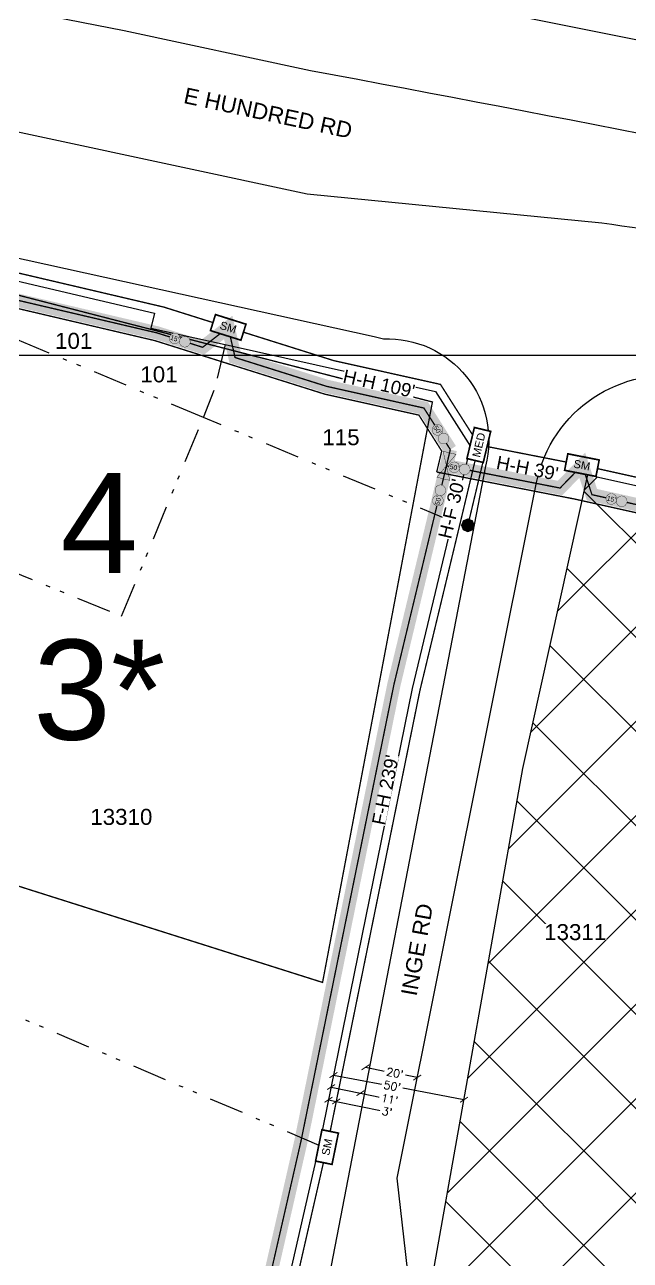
# Model space of a CAD drawing. Extents: x 11808739 to 11823423, y 3647988 to 3656247.
# Drawn here: x 11814519.4 to 11814746.5, y 3652236.2 to 3652699.5 of the extents above; entities that cross this region are included whole.
import ezdxf
from ezdxf.enums import TextEntityAlignment as Align
from ezdxf.lldxf.tags import DXFTag

# ---------------------------------------------------------------- set-up
doc = ezdxf.new("R2010")
doc.units = 0
doc.header["$MEASUREMENT"] = 0
doc.header["$XCLIPFRAME"] = 2
doc.set_wipeout_variables(frame=1)
doc.linetypes.add('PROPERTY', pattern=[31.302502, 12.967109, -5.580706, 1.571985, -4.030017, 1.571985, -5.5807])
doc.layers.get('DefPoints').update_dxf_attribs({"color": 1, "lineweight": 0})
for name, color, linetype in [('144 FOC', 30, '144'), ('48 FOC', 30, '48'), ('96 FOC', 30, '96'), ('ADDRESSES', 252, 'Continuous'), ('ADDRESSES_NN', 2, 'Continuous'), ('E_CURB', 8, 'EOP'), ('E_ROW', 8, 'ROW'), ('FIBER_SPLICE', 1, 'Continuous'), ('HATCH_NN', 253, 'Continuous'), ('P_CONDUIT', 1, 'CONDUIT'), ('P_CONDUIT_PARALLEL', 2, 'CONDUIT'), ('PROPOSED_DIREC_BORE', 7, 'DIRECTBORE'), ('Road Names', 7, 'Continuous'), ('ROAD_DIMENSIONS', 7, 'Continuous'), ('VICINITY FOC', 104, 'Continuous')]:
    doc.layers.add(name, color=color, linetype=linetype)
doc.layers.add('1X4 Terminal Boundary', color=7, linetype='Continuous', lineweight=20, true_color=0x00853c)
doc.layers.add('E_PROPERTY LINE', color=8, linetype='PROPERTY', transparency=0.3)
doc.layers.add('EXISTING TELCO HANDHOLE', color=7, linetype='Continuous', true_color=0xcc5500)
doc.layers.add('NEW FIBER LOOP', color=7, linetype='Continuous', true_color=0x538135)
for name, color, linetype, lineweight in [('FLOWERPOTS', 30, 'Continuous', 18), ('PROP_HH', 104, 'Continuous', 0), ('VIEWPORT', 250, 'Continuous', 25)]:
    doc.layers.add(name, color=color, linetype=linetype, lineweight=lineweight)
doc.layers.add('PORTGROUPINGS_1', color=1, linetype='Continuous', plot=False)
doc.styles.add('Arial', font='arial.ttf')
doc.styles.add('LOOP', font='arial.ttf')
doc.styles.add('ROMANS', font='romans.shx')
doc.styles.get("Standard").update_dxf_attribs({"font": 'arial.ttf'})
tags = doc.linetypes.add('144', pattern='A,0.718375,-0.132013,["144 CT",Standard,S=0.09234,R=0,X=0,Y=-0.045241],-0.527056,0.533798', length=1.911242).pattern_tags.tags
tags[6] = DXFTag(74, 10)
tags = doc.linetypes.add('48', pattern='A,0.718375,-0.132013,["48 CT",Standard,S=0.09234,R=0,X=0,Y=-0.045241],-0.527056,0.533798', length=1.911242).pattern_tags.tags
tags[6] = DXFTag(74, 10)
tags = doc.linetypes.add('96', pattern='A,0.718375,-0.132013,["96 CT",Standard,S=0.09234,R=0,X=0,Y=-0.045241],-0.527056,0.533798', length=1.911242).pattern_tags.tags
tags[6] = DXFTag(74, 10)
tags = doc.linetypes.add('CONDUIT', pattern='A,5.441269,-1.056917,["C",Arial,S=0.56119,R=0,X=0,Y=-0.280595],-1.62838', length=8.126566).pattern_tags.tags
tags[6] = DXFTag(74, 10)
doc.linetypes.add('DIRECTBORE', pattern='A,0.4,-0.16,["DB",Standard,S=0.12,R=0,X=0,Y=-0.06],-0.36', length=0.92)
tags = doc.linetypes.add('EOP', pattern='A,49.990109,-1.776071,["EOP",Arial,S=2.99974,R=0.081355,X=0,Y=-1.426368],-10.416452', length=62.182632).pattern_tags.tags
tags[6] = DXFTag(74, 10)
tags = doc.linetypes.add('ROW', pattern='A,25.130993,-3.694477,["R/W",Arial,S=5.36622,R=0,X=0,Y=-2.68311],-18.632906', length=47.458376).pattern_tags.tags
tags[6] = DXFTag(74, 10)
doc.dimstyles.new('DIM', dxfattribs={"dimscale": 0.025, "dimtxt": 3, "dimasz": 2.5, "dimexe": 0, "dimexo": 2.5, "dimgap": 0.306, "dimtad": 0, "dimdec": 0, "dimzin": 0, "dimdsep": 46, "dimtxsty": 'ROMANS', "dimblk": 'ARCHTICK', "dimcen": 0.09, "dimclrd": 256, "dimadec": 0, "dimazin": 0, "dimtfac": 1, "dimtdec": 0, "dimtofl": 0, "dimtmove": 0, "dimatfit": 3, "dimldrblk": 'ARCHTICK', "dimfxl": 1, "dimtfill": 1, "dimtolj": 1, "dimtzin": 0, "dimlwd": -1, "dimarcsym": 0})
picture_1 = doc.add_image_def('image1.png', size_in_pixel=(1270, 827))

# ---------------------------------------------------------------- blocks, each defined once
blk = doc.blocks.new('*U374')
at = {"color": 0, "linetype": 'ByBlock', "lineweight": -2}
blk.add_wipeout([(-6, 3.15), (-6, -3.15), (6, -3.15), (6, 3.15)], dxfattribs=at).dxf.layer = 'PROP_HH'
at = {"layer": 'EXISTING TELCO HANDHOLE', "color": 0, "linetype": 'ByBlock', "lineweight": -2}
blk.add_line((0, 0), (0, 0), dxfattribs=at)
at = {"layer": 'PROP_HH', "color": 0, "linetype": 'ByBlock', "lineweight": -2, "const_width": 0.63}
blk.add_lwpolyline([(-6, 3.15), (6, 3.15), (6, -3.15), (-6, -3.15)], close=True, dxfattribs=at)
at = {"color": 0, "insert": (0, 0), "char_height": 3, "attachment_point": 5}
blk.add_mtext('SM', dxfattribs=at)
at = {"flags": 1}
blk.add_attdef('HH_TYPE', (-15.97, -9.66), '', height=5, dxfattribs=at)
blk = doc.blocks.new('*U376')
at = {"color": 0, "linetype": 'ByBlock', "lineweight": -2}
blk.add_wipeout([(-6, 3.15), (-6, -3.15), (6, -3.15), (6, 3.15)], dxfattribs=at).dxf.layer = 'PROP_HH'
at = {"layer": 'PROP_HH', "color": 0, "linetype": 'ByBlock', "lineweight": -2, "const_width": 0.63}
blk.add_lwpolyline([(-6, 3.15), (6, 3.15), (6, -3.15), (-6, -3.15)], close=True, dxfattribs=at)
at = {"color": 0, "insert": (0, 0), "char_height": 3, "attachment_point": 5}
blk.add_mtext('MED', dxfattribs=at)
blk = doc.blocks.new('*U58')
at = {"true_color": 0xa020f0}
h = blk.add_hatch(color=200, dxfattribs=at)
h.dxf.hatch_style = 1
h.paths.add_polyline_path([(2.55, 0), (1.81, 1.81), (0, 2.55), (-1.81, 1.81), (-2.55, 0), (-1.81, -1.81), (0, -2.55), (1.81, -1.81)])
at = {"color": 18, "true_color": 0x000000, "const_width": 0.1}
blk.add_lwpolyline([(2.55, 0), (1.81, 1.81), (0, 2.55), (-1.81, 1.81), (-2.55, 0), (-1.81, -1.81), (0, -2.55), (1.81, -1.81)], close=True, dxfattribs=at)
blk = doc.blocks.new('FIBER_SPLICE')
at = {"layer": 'FIBER_SPLICE'}
h = blk.add_hatch(color=0, dxfattribs=at)
h.dxf.hatch_style = 1
h.paths.add_polyline_path([(4.98, -2.5), (0, 0), (5.02, 2.5)])
h.paths.add_polyline_path([(-5, -2.5), (0, 0), (-5, 2.5)])
at = {"layer": 'FIBER_SPLICE', "color": 18, "true_color": 0x000000, "const_width": 0.15}
for points in [[(-5, -2.5), (0, 0), (-5, 2.5)], [(4.98, -2.5), (0, 0), (5.02, 2.5)]]:
    blk.add_lwpolyline(points, close=True, dxfattribs=at)
blk = doc.blocks.new('*U54')
at = {"color": 4}
blk.add_wipeout([(0, 0), (-0.01, 0.17), (-0.03, 0.35), (-0.07, 0.52), (-0.12, 0.68), (-0.19, 0.84), (-0.27, 1), (-0.36, 1.14), (-0.47, 1.28), (-0.58, 1.41), (-0.71, 1.52), (-0.85, 1.63), (-1, 1.72), (-1.15, 1.8), (-1.31, 1.87), (-1.48, 1.92), (-1.64, 1.96), (-1.82, 1.98), (-1.99, 1.99), (-2.16, 1.98), (-2.34, 1.96), (-2.51, 1.92), (-2.67, 1.87), (-2.83, 1.8), (-2.99, 1.72), (-3.13, 1.63), (-3.27, 1.52), (-3.4, 1.41), (-3.52, 1.28), (-3.62, 1.14), (-3.71, 1), (-3.79, 0.84), (-3.86, 0.68), (-3.91, 0.52), (-3.95, 0.35), (-3.97, 0.17), (-3.98, 0), (-3.97, -0.17), (-3.95, -0.35), (-3.91, -0.52), (-3.86, -0.68), (-3.79, -0.84), (-3.71, -1), (-3.62, -1.14), (-3.52, -1.28), (-3.4, -1.41), (-3.27, -1.52), (-3.13, -1.63), (-2.99, -1.72), (-2.83, -1.8), (-2.67, -1.87), (-2.51, -1.92), (-2.34, -1.96), (-2.16, -1.98), (-1.99, -1.99), (-1.82, -1.98), (-1.64, -1.96), (-1.48, -1.92), (-1.31, -1.87), (-1.15, -1.8), (-1, -1.72), (-0.85, -1.63), (-0.71, -1.52), (-0.58, -1.41), (-0.47, -1.28), (-0.36, -1.14), (-0.27, -1), (-0.19, -0.84), (-0.12, -0.68), (-0.07, -0.52), (-0.03, -0.35), (-0.01, -0.17)], dxfattribs=at).dxf.layer = 'NEW FIBER LOOP'
at = {"layer": 'NEW FIBER LOOP', "color": 4, "linetype": 'Continuous', "const_width": 0.12, "flags": 128}
blk.add_lwpolyline([(-3.99, 0, 1), (0.01, 0, 1)], format="xyb", close=True, dxfattribs=at)
at = {"color": 4}
blk.add_wipeout([(3.99, 0), (3.98, 0.17), (3.96, 0.35), (3.92, 0.52), (3.87, 0.68), (3.81, 0.84), (3.73, 1), (3.63, 1.14), (3.53, 1.28), (3.41, 1.41), (3.28, 1.52), (3.14, 1.63), (3, 1.72), (2.84, 1.8), (2.68, 1.87), (2.52, 1.92), (2.35, 1.96), (2.18, 1.98), (2, 1.99), (1.83, 1.98), (1.66, 1.96), (1.49, 1.92), (1.32, 1.87), (1.16, 1.8), (1.01, 1.72), (0.86, 1.63), (0.72, 1.52), (0.59, 1.41), (0.48, 1.28), (0.37, 1.14), (0.28, 1), (0.2, 0.84), (0.13, 0.68), (0.08, 0.52), (0.04, 0.35), (0.02, 0.17), (0.01, 0), (0.02, -0.17), (0.04, -0.35), (0.08, -0.52), (0.13, -0.68), (0.2, -0.84), (0.28, -1), (0.37, -1.14), (0.48, -1.28), (0.59, -1.41), (0.72, -1.52), (0.86, -1.63), (1.01, -1.72), (1.16, -1.8), (1.32, -1.87), (1.49, -1.92), (1.66, -1.96), (1.83, -1.98), (2, -1.99), (2.18, -1.98), (2.35, -1.96), (2.52, -1.92), (2.68, -1.87), (2.84, -1.8), (3, -1.72), (3.14, -1.63), (3.28, -1.52), (3.41, -1.41), (3.53, -1.28), (3.63, -1.14), (3.73, -1), (3.81, -0.84), (3.87, -0.68), (3.92, -0.52), (3.96, -0.35), (3.98, -0.17)], dxfattribs=at).dxf.layer = 'NEW FIBER LOOP'
at = {"layer": 'NEW FIBER LOOP', "color": 4, "linetype": 'Continuous', "const_width": 0.12, "flags": 128}
blk.add_lwpolyline([(0, 0, 1), (4, 0, 1)], format="xyb", close=True, dxfattribs=at)
at = {"layer": 'NEW FIBER LOOP', "color": 4, "style": 'LOOP', "flags": 4}
blk.add_attdef('SLACK', text='', height=1.8, dxfattribs=at).set_placement((-2.02, -0.02), align=Align.MIDDLE_CENTER)
blk = doc.blocks.new('_ARCHTICK')
at = {"color": 0, "linetype": 'ByBlock', "const_width": 0.15}
blk.add_lwpolyline([(-0.5, -0.5), (0.5, 0.5)], dxfattribs=at)
blk = doc.blocks.new('*D84')
at = {"layer": 'DefPoints', "color": 0, "ltscale": 0.01, "transparency": 16777216}
for p in [(11814647.22, 3652308.56), (11814666.59, 3652304.69), (11814666.59, 3652304.69)]:
    blk.add_point(p, dxfattribs=at)
at = {"layer": 'ROAD_DIMENSIONS', "ltscale": 0.01, "transparency": 16777216}
for p, q in [((11814647.22, 3652308.56), (11814654.91, 3652307.03)), ((11814666.59, 3652304.69), (11814661.54, 3652305.7))]:
    blk.add_line(p, q, dxfattribs=at)
at = {"layer": 'ROAD_DIMENSIONS', "ltscale": 0.01, "transparency": 16777216, "xscale": 2.500000006732392, "yscale": 2.500000006732392, "zscale": 2.500000006732392}
for p, rotation in [((11814647.22, 3652308.56), 168.6942868820105), ((11814666.59, 3652304.69), 348.6942868820105)]:
    blk.add_blockref('_ARCHTICK', p, dxfattribs=dict(at, rotation=rotation))
at = {"layer": 'ROAD_DIMENSIONS', "color": 0, "ltscale": 0.01, "transparency": 16777216, "insert": (11814658.22, 3652306.36), "char_height": 3, "attachment_point": 5, "rotation": 348.6943, "style": 'ROMANS', "bg_fill": 3, "box_fill_scale": 1.25, "bg_fill_color": 256, "bg_fill_true_color": 13158600, "bg_fill_transparency": 0}
blk.add_mtext("\\A1;20'", dxfattribs=at)
blk = doc.blocks.new('*D85')
at = {"layer": 'DefPoints', "color": 0, "ltscale": 0.01, "transparency": 16777216}
for p in [(11814635.26, 3652305.94), (11814684.11, 3652296.37), (11814684.16, 3652296.67)]:
    blk.add_point(p, dxfattribs=at)
at = {"layer": 'ROAD_DIMENSIONS', "ltscale": 0.01, "transparency": 16777216}
for p, q in [((11814635.2, 3652305.64), (11814653.92, 3652302.09)), ((11814684.11, 3652296.37), (11814660.56, 3652300.83))]:
    blk.add_line(p, q, dxfattribs=at)
at = {"layer": 'ROAD_DIMENSIONS', "ltscale": 0.01, "transparency": 16777216, "xscale": 2.500000006732392, "yscale": 2.500000006732392, "zscale": 2.500000006732392}
for p, rotation in [((11814635.2, 3652305.64), 169.2706439743964), ((11814684.11, 3652296.37), 349.2706439743964)]:
    blk.add_blockref('_ARCHTICK', p, dxfattribs=dict(at, rotation=rotation))
at = {"layer": 'ROAD_DIMENSIONS', "color": 0, "ltscale": 0.01, "transparency": 16777216, "insert": (11814657.24, 3652301.46), "char_height": 3, "attachment_point": 5, "rotation": 349.2706, "style": 'ROMANS', "bg_fill": 3, "box_fill_scale": 1.25, "bg_fill_color": 256, "bg_fill_true_color": 13158600, "bg_fill_transparency": 0}
blk.add_mtext("\\A1;50'", dxfattribs=at)
blk = doc.blocks.new('*D86')
at = {"layer": 'DefPoints', "color": 0, "ltscale": 0.01, "transparency": 16777216}
for p in [(11814634.26, 3652301.04), (11814634.28, 3652301.13), (11814645.27, 3652298.75)]:
    blk.add_point(p, dxfattribs=at)
at = {"layer": 'ROAD_DIMENSIONS', "ltscale": 0.01, "transparency": 16777216}
for p, q in [((11814634.28, 3652301.13), (11814645.29, 3652298.84)), ((11814645.29, 3652298.84), (11814653.16, 3652297.2))]:
    blk.add_line(p, q, dxfattribs=at)
at = {"layer": 'ROAD_DIMENSIONS', "ltscale": 0.01, "transparency": 16777216, "xscale": 2.500000006732392, "yscale": 2.500000006732392, "zscale": 2.500000006732392}
for p, rotation in [((11814634.28, 3652301.13), 168.2616572908614), ((11814645.29, 3652298.84), 348.2616572908614)]:
    blk.add_blockref('_ARCHTICK', p, dxfattribs=dict(at, rotation=rotation))
at = {"layer": 'ROAD_DIMENSIONS', "color": 0, "ltscale": 0.01, "transparency": 16777216, "insert": (11814656.26, 3652296.56), "char_height": 3, "attachment_point": 5, "rotation": 348.2617, "style": 'ROMANS', "bg_fill": 3, "box_fill_scale": 1.25, "bg_fill_color": 256, "bg_fill_true_color": 13158600, "bg_fill_transparency": 0}
blk.add_mtext("\\A1;11'", dxfattribs=at)
blk = doc.blocks.new('*D87')
at = {"layer": 'DefPoints', "color": 0, "ltscale": 0.01, "transparency": 16777216}
for p in [(11814633.31, 3652296.37), (11814636.25, 3652295.77), (11814636.25, 3652295.77)]:
    blk.add_point(p, dxfattribs=at)
at = {"layer": 'ROAD_DIMENSIONS', "ltscale": 0.01, "transparency": 16777216}
for p, q in [((11814633.31, 3652296.37), (11814636.25, 3652295.77)), ((11814636.25, 3652295.77), (11814653.42, 3652292.28))]:
    blk.add_line(p, q, dxfattribs=at)
at = {"layer": 'ROAD_DIMENSIONS', "ltscale": 0.01, "transparency": 16777216, "xscale": 2.500000006732392, "yscale": 2.500000006732392, "zscale": 2.500000006732392}
for p, rotation in [((11814633.31, 3652296.37), 168.4934604894006), ((11814636.25, 3652295.77), 348.4934604894006)]:
    blk.add_blockref('_ARCHTICK', p, dxfattribs=dict(at, rotation=rotation))
at = {"layer": 'ROAD_DIMENSIONS', "color": 0, "ltscale": 0.01, "transparency": 16777216, "insert": (11814655.33, 3652291.89), "char_height": 3, "attachment_point": 5, "rotation": 348.4935, "style": 'ROMANS', "bg_fill": 3, "box_fill_scale": 1.25, "bg_fill_color": 256, "bg_fill_true_color": 13158600, "bg_fill_transparency": 0}
blk.add_mtext("\\A1;3'", dxfattribs=at)

msp = doc.modelspace()

# ---------------------------------------------------------------- hatches: boundary and pattern name
at = {"layer": 'HATCH_NN', "transparency": 33554585}
h = msp.add_hatch(dxfattribs=at)
h.set_pattern_fill('ANSI37', color=251, scale=200)
h.paths.add_polyline_path([(11814962.32, 3652324.1), (11814995.21, 3652471.9), (11814730.64, 3652530.76), (11814723.61, 3652499.03), (11814706.21, 3652420.55), (11814672.04, 3652228.54), (11814671.17, 3652224.5), (11814670.98, 3652220.38), (11814671.46, 3652216.28), (11814672.6, 3652212.31), (11814674.38, 3652208.58), (11814676.75, 3652205.19), (11814679.63, 3652202.24), (11814682.96, 3652199.79), (11814686.65, 3652197.93), (11814690.59, 3652196.69), (11814912.32, 3652147.28)])

# ---------------------------------------------------------------- linework, layer by layer
at = {"layer": '144 FOC', "ltscale": 25, "const_width": 0.5, "flags": 128}
msp.add_lwpolyline([(11813615.01, 3652487.75), (11813650.76, 3652517.47), (11813685.04, 3652549.28), (11813717.52, 3652582.92), (11813747.99, 3652618.12), (11813750.58, 3652621.2), (11813750.94, 3652621.48), (11813767.75, 3652638.23), (11813781.21, 3652648.44), (11813795.81, 3652657.18), (11813811.29, 3652664.25), (11813827.45, 3652669.58), (11813846.54, 3652673.61), (11813892.94, 3652674.49), (11813905.88, 3652674.25), (11813915.43, 3652674.06), (11813967.51, 3652670.93), (11813992.85, 3652667.72), (11814012.52, 3652666.79), (11814075.63, 3652662.68), (11814157.65, 3652655.23), (11814239.39, 3652645.41), (11814320.82, 3652633.22), (11814401.89, 3652618.67), (11814443.48, 3652610.26), (11814568.16, 3652581.04), (11814631.88, 3652560.97), (11814667.24, 3652553.09), (11814675.79, 3652539.63), (11814673.91, 3652531.75)], dxfattribs=at)
at = {"layer": '144 FOC', "ltscale": 25, "flags": 128}
msp.add_lwpolyline([(11814673.91, 3652531.75, 0.5, 0.5, 0), (11814725.7, 3652521.61, 0.5, 0.5, 0), (11814993.06, 3652462.14, 0.5, 0.5, 0), (11815167.77, 3652424.35, 0.5, 0.5, 0), (11815311.38, 3652391.33, 0.5, 0.5, 0), (11815599.68, 3652327.07, 0.5, 0.5, 0), (11815725.42, 3652299.36, 0.5, 0.5, 0), (11815986.18, 3652241, 0.5, 0.5, 0), (11816018.45, 3652252.36, 0, 0, 0)], format="xyseb", dxfattribs=at)
at = {"layer": '48 FOC', "ltscale": 25, "const_width": 0.5}
msp.add_lwpolyline([(11814679.01, 3652540.17), (11814672.95, 3652514.82)], dxfattribs=at)
at = {"layer": '48 FOC', "ltscale": 25}
msp.add_lwpolyline([(11814672.96, 3652514.84, 0.5, 0.5, 0), (11814657.87, 3652452.09, 0.5, 0.5, 0), (11814622.98, 3652280.74, 0.5, 0.5, 0), (11814565.95, 3652031.18, 0.5, 0.5, 0), (11814574.37, 3652023.16, 0, 0, 0)], format="xyseb", dxfattribs=at)
at = {"layer": '96 FOC', "ltscale": 25, "const_width": 0.5, "flags": 128}
msp.add_lwpolyline([(11814076.73, 3652675.58), (11814076.77, 3652675.63), (11814082.62, 3652665.06), (11814157.96, 3652658.21), (11814239.79, 3652648.38), (11814321.3, 3652636.18), (11814321.3, 3652636.18), (11814321.3, 3652636.18), (11814402.45, 3652621.62), (11814444.12, 3652613.19), (11814568.95, 3652583.94), (11814586.13, 3652578.53), (11814595.72, 3652585.99), (11814596.04, 3652584.57)], dxfattribs=at)
at = {"layer": '96 FOC', "ltscale": 25, "flags": 128}
msp.add_lwpolyline([(11814596.04, 3652584.57, 0.5, 0.5, 0), (11814598.29, 3652574.69, 0.5, 0.5, 0), (11814632.66, 3652563.87, 0.5, 0.5, 0), (11814669.1, 3652555.75, 0.5, 0.5, 0), (11814679.01, 3652540.17, 0, 0, 0)], format="xyseb", dxfattribs=at)
at = {"layer": '96 FOC', "ltscale": 25, "const_width": 0.5}
msp.add_lwpolyline([(11814677.56, 3652534.09), (11814720.17, 3652525.75), (11814728.49, 3652534.31), (11814732.12, 3652523.26), (11814993.71, 3652465.07), (11815170.22, 3652426.87), (11815178.8, 3652435.15), (11815182.89, 3652423.95), (11815312.05, 3652394.25), (11815564.41, 3652338.01), (11815573.36, 3652346.25), (11815576.83, 3652335.24), (11815726.07, 3652302.29), (11815985.99, 3652244.12), (11816021.58, 3652256.64)], dxfattribs=at)
at = {"layer": 'E_CURB', "transparency": 33554559, "flags": 128}
for points in [[(11814117.44, 3652800.32), (11814218, 3652792.21), (11814281.21, 3652782.3), (11814352.2, 3652771.68), (11814421.87, 3652758.98), (11814489.16, 3652745.69), (11814560.22, 3652731.73), (11814634.22, 3652716.89), (11814634.22, 3652716.89), (11814881.73, 3652667.32), (11815003.18, 3652641.61), (11815108.24, 3652617.42, 0.371987), (11815241.19, 3652703.34), (11815265.02, 3652832.31), (11815267.53, 3652857.67), (11815269.57, 3652884.04), (11815271.04, 3652910.44), (11815271.9, 3652935.7), (11815263.81, 3653062.39), (11815263.62, 3653091.65), (11815264.42, 3653120.55), (11815266.22, 3653149.41), (11815269.09, 3653178.99), (11815298.15, 3653335.28), (11815300.16, 3653347.07), (11815301.59, 3653358.53), (11815302.54, 3653370.03), (11815302.98, 3653381.56), (11815302.93, 3653393.11), (11815302.38, 3653404.64), (11815301.34, 3653416.13), (11815299.8, 3653427.57), (11815297.76, 3653438.93), (11815295.24, 3653450.2), (11815292.24, 3653461.35), (11815288.75, 3653472.36), (11815284.8, 3653483.21), (11815280.38, 3653493.88), (11815275.5, 3653504.35), (11815263.56, 3653527.36), (11815285.62, 3653585.62)], [(11813820.4, 3652734.73, -0.189678), (11813912.15, 3652764.79), (11814065.12, 3652758.56), (11814158.69, 3652753.26), (11814247.82, 3652747.99), (11814276.06, 3652745.96), (11814334.74, 3652738.1), (11814416.74, 3652723.79), (11814486.8, 3652711.07), (11814556.65, 3652697.26), (11814626.52, 3652682.32), (11814626.52, 3652682.32, -0.010854), (11815193.3, 3652564.22, -0.900352), (11815185.45, 3652533.52)], [(11813820.4, 3652734.73, -0.015837), (11814108.46, 3652723.21), (11814148.61, 3652719.08), (11814192.09, 3652714.81), (11814232.99, 3652709.83), (11814273.13, 3652704.36), (11814332.14, 3652695.15), (11814332.14, 3652695.15), (11814384.35, 3652686.14), (11814435.3, 3652676.14), (11814476.6, 3652668), (11814625.32, 3652636.09), (11814735.81, 3652625.16, -0.011347), (11814796.3, 3652615.57), (11815002.39, 3652573.21), (11815185.45, 3652533.52)], [(11814426.93, 3652632.91), (11814469.38, 3652622.41), (11814650.46, 3652582.58), (11814653.92, 3652581.69, -0.504069), (11814692.16, 3652534), (11814624.53, 3652183.7), (11814624.03, 3652181.19), (11814604.91, 3652092.26), (11814582.04, 3652020.99), (11814572.9, 3651986.14), (11814560.38, 3651913.91)], [(11815201.19, 3652423.03), (11815198.66, 3652413.21), (11815198.66, 3652413.21), (11815191.99, 3652380.9), (11815190.91, 3652373.13), (11815190.39, 3652367.75), (11815189.79, 3652361.88), (11815189.76, 3652356.1), (11815189.83, 3652350.33), (11815190.01, 3652344.55), (11815190.28, 3652338.78), (11815190.66, 3652333.02), (11815191.13, 3652327.26), (11815191.71, 3652321.52), (11815192.38, 3652315.78), (11815193.16, 3652310.06), (11815194.04, 3652304.35), (11815195.02, 3652298.63), (11815196.23, 3652292.28), (11815197.43, 3652282.88), (11815198.5, 3652273.08), (11815199.39, 3652263.25), (11815200.12, 3652253.42), (11815200.68, 3652243.57), (11815201.06, 3652233.71), (11815201.27, 3652223.85), (11815197.08, 3652187.87), (11815178.61, 3652109.18, -0.372124), (11815142.52, 3652086), (11815100.54, 3652095.62), (11815005.11, 3652115.89), (11814693.85, 3652182.81, -0.275307), (11814665.58, 3652209.75), (11814659.02, 3652266.98), (11814711.37, 3652527.84, -0.413195), (11814770.06, 3652567.06), (11814822.93, 3652556.64), (11815000.71, 3652494.42), (11815175.46, 3652452.94, -0.259783), (11815201.19, 3652423.03), (11815201.19, 3652423.03)]]:
    msp.add_lwpolyline(points, format="xyb", dxfattribs=at)
at = {"layer": 'E_PROPERTY LINE', "transparency": 33554610, "flags": 128}
for points in [[(11814586.39, 3652552.2), (11814403.77, 3652628.49)], [(11814594.53, 3652579.54), (11814590.51, 3652562.39)], [(11814586.39, 3652552.2), (11814590.51, 3652562.39)], [(11814555.76, 3652477.76), (11814586.39, 3652552.2)], [(11814679.76, 3652513.2), (11814586.39, 3652552.2)], [(11814510.2, 3652496.32), (11814555.76, 3652477.76)], [(11814629.83, 3652279.26), (11814479.64, 3652343.39)]]:
    msp.add_lwpolyline(points, dxfattribs=at)
at = {"layer": 'E_ROW', "ltscale": 0.75, "flags": 128}
for points in [[(11813842.62, 3652682.73), (11813844.71, 3652669.16), (11813857.53, 3652670.58), (11813870.42, 3652670.9), (11813882.92, 3652670.67), (11813883.18, 3652684.67), (11813906.07, 3652684.25), (11813915.83, 3652684.05), (11813968.08, 3652680.91), (11813974.09, 3652678.61), (11814013.08, 3652676.78), (11814076.41, 3652672.65), (11814158.7, 3652665.18), (11814240.73, 3652655.32), (11814322.44, 3652643.09), (11814403.77, 3652628.49), (11814445.62, 3652620.03), (11814568.02, 3652591.34), (11814566.76, 3652585.72), (11814594.53, 3652579.54), (11814673.46, 3652561.95), (11814686.54, 3652541.36)], [(11814686.54, 3652541.36), (11814679.76, 3652513.2), (11814664.7, 3652450.57), (11814629.83, 3652279.26), (11814571.45, 3652023.82), (11814550.2, 3651930.45), (11814549.29, 3651917.59), (11814571.47, 3651910.22), (11814600.39, 3651898.82), (11814603.16, 3651897.77), (11814651.17, 3652128.28), (11814652.28, 3652132.08), (11814653.98, 3652135.65), (11814656.22, 3652138.91), (11814658.95, 3652141.78), (11814662.09, 3652144.19), (11814665.58, 3652146.06), (11814669.31, 3652147.36), (11814673.21, 3652148.06), (11814677.16, 3652148.13), (11814681.08, 3652147.58), (11814898.7, 3652099.09), (11815152.97, 3652044.94), (11815437.35, 3651981.57), (11815450.01, 3651977.85), (11815462.08, 3651972.5), (11815473.33, 3651965.61), (11815483.58, 3651957.3), (11815492.65, 3651947.71), (11815535.04, 3651896.47), (11815548.4, 3651882.31), (11815563.48, 3651869.99), (11815580.03, 3651859.73), (11815597.77, 3651851.71), (11815616.4, 3651846.05), (11815908.18, 3651779.75), (11815919.25, 3651828.51), (11815627.85, 3651894.72), (11815612.63, 3651899.59), (11815598.37, 3651906.82), (11815585.45, 3651916.23), (11815574.2, 3651927.58), (11815532.99, 3651977.38), (11815525.61, 3651985.53), (11815512.86, 3651997.19), (11815498.86, 3652007.31), (11815483.8, 3652015.75), (11815467.86, 3652022.41), (11815451.26, 3652027.18), (11815240.29, 3652074.2), (11815236.48, 3652075.63), (11815232.95, 3652077.66), (11815229.79, 3652080.24), (11815227.11, 3652083.31), (11815224.96, 3652086.77), (11815223.41, 3652090.54), (11815222.5, 3652094.51), (11815288.99, 3652389.62), (11815291.49, 3652392.9), (11815294.49, 3652395.73), (11815297.9, 3652398.03), (11815301.65, 3652399.75), (11815305.62, 3652400.84), (11815309.72, 3652401.27), (11815313.84, 3652401.02), (11815601.85, 3652336.83), (11815727.58, 3652309.13), (11816018.62, 3652243.99), (11816022.96, 3652263.51), (11816127.2, 3652247.01), (11816231.2, 3652223.51), (11816334.58, 3652200.26), (11816435.58, 3652177.51), (11816433.1, 3652166.72), (11816498.06, 3652163.46), (11816748.33, 3652106.7), (11816854.88, 3652078.07), (11816850.56, 3652058.54), (11817006.37, 3652023.76), (11817022.29, 3652006.17)], [(11815166.68, 3652110.03), (11815164.07, 3652106.62), (11815160.92, 3652103.7), (11815157.32, 3652101.36), (11815153.36, 3652099.68), (11815149.18, 3652098.69), (11815144.89, 3652098.44), (11815140.63, 3652098.93), (11814912.32, 3652147.28), (11814690.59, 3652196.69), (11814686.65, 3652197.93), (11814682.96, 3652199.8), (11814679.63, 3652202.24), (11814676.75, 3652205.19), (11814674.38, 3652208.58), (11814672.6, 3652212.31), (11814671.46, 3652216.28), (11814670.98, 3652220.38), (11814671.17, 3652224.5), (11814672.04, 3652228.54), (11814706.21, 3652420.55), (11814723.61, 3652499.03), (11814730.64, 3652530.76), (11814995.21, 3652471.9), (11815169.84, 3652434.13), (11815173.6, 3652432.98), (11815177.13, 3652431.25), (11815180.34, 3652428.99), (11815183.17, 3652426.26), (11815185.53, 3652423.12), (11815187.36, 3652419.64), (11815188.63, 3652415.92), (11815189.3, 3652412.05), (11815189.36, 3652408.12), (11815188.8, 3652404.23), (11815185, 3652385.51), (11815182.98, 3652366.51), (11815182.76, 3652347.41), (11815184.34, 3652328.37), (11815193.66, 3652261.71), (11815194.1, 3652242.33), (11815192.65, 3652223), (11815189.34, 3652203.9), (11815169.96, 3652117.93), (11815168.66, 3652113.84)]]:
    msp.add_lwpolyline(points, dxfattribs=at)
at = {"layer": 'P_CONDUIT', "ltscale": 3, "const_width": 0.5, "flags": 128}
for points in [[(11814317.32, 3652646.89), (11814322.93, 3652646.05), (11814404.33, 3652631.44), (11814446.26, 3652622.96), (11814571.6, 3652593.59), (11814595.72, 3652585.99)], [(11814595.72, 3652585.99), (11814635.25, 3652573.54), (11814675.32, 3652564.61), (11814689.76, 3652541.9)], [(11814689.7, 3652541.91), (11814682.68, 3652512.5)], [(11814689.76, 3652541.9), (11814728.36, 3652534.34)], [(11814728.36, 3652534.34), (11814995.85, 3652474.83), (11815170.6, 3652437.04), (11815178.85, 3652435.14)], [(11814682.68, 3652512.5), (11814682.68, 3652512.5), (11814667.63, 3652449.92), (11814632.76, 3652278.63)]]:
    msp.add_lwpolyline(points, dxfattribs=at)
at = {"layer": 'P_CONDUIT', "ltscale": 3, "flags": 128}
msp.add_lwpolyline([(11814632.76, 3652278.63, 0.5, 0.5, 0), (11814574.56, 3652023.97, 0, 0, 0)], format="xyseb", dxfattribs=at)
at = {"layer": 'P_CONDUIT_PARALLEL', "color": 1, "ltscale": 3, "const_width": 0.5, "flags": 128}
msp.add_lwpolyline([(11814692.62, 3652541.21), (11814685.6, 3652511.81)], dxfattribs=at)

# ---------------------------------------------------------------- block references
at = {"layer": 'FIBER_SPLICE', "rotation": 256.5694232055978}
msp.add_blockref('FIBER_SPLICE', (11814677.56, 3652534.09), dxfattribs=at)

# ---------------------------------------------------------------- texts
at = {"layer": 'PORTGROUPINGS_1', "insert": (11814547.35, 3652481.12), "char_height": 37.5, "attachment_point": 5}
msp.add_mtext('4\\P3*', dxfattribs=at)

# ---------------------------------------------------------------- pictures from other files: only their frames are drawn
at = {"layer": 'VICINITY FOC'}
image = msp.add_image(picture_1, insert=(11810740.9, 3647987.68), size_in_units=(12682.3, 8259.18), dxfattribs=at)
image.set_boundary_path([(-0.5, -0.5), (1269.5, -0.5), (1269.5, 826.5), (-0.5, 826.5), (-0.5, -0.5)])
image.dxf.flags = 255

# ---------------------------------------------------------------- next in the draw order: texts
at = {"layer": 'ADDRESSES', "char_height": 6, "attachment_point": 5, "bg_fill": 3, "box_fill_scale": 1, "bg_fill_color": 256, "bg_fill_transparency": 0}
for s, insert, rotation in [('101', (11814537.76, 3652580.9), 0), ('115', (11814638.01, 3652544.77), 360), ('13310', (11814555.63, 3652402.4), 0)]:
    msp.add_mtext(s, dxfattribs=dict(at, insert=insert, rotation=rotation))
at = {"layer": 'ADDRESSES_NN', "color": 251, "insert": (11814725.85, 3652362.23), "char_height": 6, "attachment_point": 2, "bg_fill": 3, "box_fill_scale": 1, "bg_fill_color": 256, "bg_fill_transparency": 0}
msp.add_mtext('13311', dxfattribs=at)

# ---------------------------------------------------------------- next in the draw order: linework, layer by layer
at = {"layer": '1X4 Terminal Boundary', "ltscale": 0.01, "const_width": 0.5}
msp.add_lwpolyline([(11814497.92, 3652602.99), (11814444.37, 3652399.49), (11814631.1, 3652340.37), (11814672.3, 3652558.02), (11814497.92, 3652602.99)], dxfattribs=at)
at = {"layer": 'VIEWPORT', "ltscale": 0.01}
for points in [[(11814257.71, 3652956.98), (11814945.41, 3652957.05), (11814945.44, 3652575.51), (11814257.75, 3652575.44)], [(11814257.75, 3652575.44), (11814945.44, 3652575.51), (11814945.48, 3652193.98), (11814257.78, 3652193.91)]]:
    msp.add_lwpolyline(points, close=True, dxfattribs=at)

# ---------------------------------------------------------------- next in the draw order: block references
at = {"layer": 'NEW FIBER LOOP', "color": 3}
ref = msp.add_blockref('*U54', (11814577.54, 3652581.23), dxfattribs=dict(at, rotation=341.9406005518367))
ref.add_attrib('SLACK', "15'", dxfattribs={"color": 4, "height": 1.8, "rotation": 341.9406, "style": 'LOOP'}).set_placement((11814575.62, 3652581.84), align=Align.MIDDLE_CENTER)
ref = msp.add_blockref('*U54', (11814675.35, 3652545.92), dxfattribs=dict(at, rotation=304.5618256267206))
ref.add_attrib('SLACK', "50'", dxfattribs={"color": 4, "height": 1.8, "rotation": 304.5618, "style": 'LOOP'}).set_placement((11814674.19, 3652547.57), align=Align.MIDDLE_CENTER)
ref = msp.add_blockref('*U54', (11814682.44, 3652533.14), dxfattribs=dict(at, rotation=348.9255852923785))
ref.add_attrib('SLACK', "50'", dxfattribs={"color": 4, "height": 1.8, "rotation": 348.9256, "style": 'LOOP'}).set_placement((11814680.45, 3652533.51), align=Align.MIDDLE_CENTER)
ref = msp.add_blockref('*U54', (11814674.83, 3652522.96), dxfattribs=dict(at, rotation=76.9647423087024))
ref.add_attrib('SLACK', "50'", dxfattribs={"color": 4, "height": 1.8, "rotation": 76.9647, "style": 'LOOP'}).set_placement((11814674.39, 3652520.99), align=Align.MIDDLE_CENTER)
ref = msp.add_blockref('*U54', (11814741.33, 3652521.21), dxfattribs=dict(at, rotation=347.4511782208008))
ref.add_attrib('SLACK', "15'", dxfattribs={"color": 4, "height": 1.8, "rotation": 347.4512, "style": 'LOOP'}).set_placement((11814739.36, 3652521.64), align=Align.MIDDLE_CENTER)
at = {"layer": 'PROP_HH'}
for p, xscale, yscale, zscale, rotation in [((11814595.72, 3652585.99), 0.9986391288485394, 0.9986391288485394, 0.9986391288485394, 342.5157611750003), ((11814632.76, 3652278.63), 0.9986391288485397, 0.9986391288485397, 0.9986391288485397, 78.49346048551071)]:
    msp.add_blockref('*U374', p, dxfattribs=dict(at, xscale=xscale, yscale=yscale, zscale=zscale, rotation=rotation))

# ---------------------------------------------------------------- next in the draw order: texts
at = {"layer": 'ADDRESSES', "insert": (11814569.75, 3652568.34), "char_height": 6, "attachment_point": 5, "rotation": 0, "bg_fill": 3, "box_fill_scale": 1, "bg_fill_color": 256, "bg_fill_transparency": 0}
msp.add_mtext('101', dxfattribs=at)
at = {"layer": 'PROPOSED_DIREC_BORE', "ltscale": 0.01, "char_height": 5, "attachment_point": 1, "bg_fill": 3, "box_fill_scale": 1, "bg_fill_color": 256, "bg_fill_transparency": 0}
for s, insert, rotation in [("H-H 109'", (11814639.46, 3652570.29), 347.438), ("H-H 39'", (11814696.9, 3652537.93), 348.9246), ("F-H 239'", (11814649.53, 3652400.03), 78.4935)]:
    msp.add_mtext(s, dxfattribs=dict(at, insert=insert, rotation=rotation))
at = {"layer": 'Road Names', "char_height": 6, "attachment_point": 5, "style": 'Arial', "bg_fill": 3, "box_fill_scale": 1, "bg_fill_color": 256, "bg_fill_transparency": 0}
for s, insert, rotation in [('E HUNDRED RD', (11814610.68, 3652666.34), 347.9276), ('INGE RD', (11814666.55, 3652352.66), 79.7214)]:
    msp.add_mtext(s, dxfattribs=dict(at, insert=insert, rotation=rotation))

# ---------------------------------------------------------------- next in the draw order: dimensions: what is measured, and where the dimension line sits
at = {"layer": 'ROAD_DIMENSIONS', "ltscale": 0.01}
dim = msp.add_linear_dim(base=(11814666.59, 3652304.69), p1=(11814647.22, 3652308.56), p2=(11814666.59, 3652304.69), angle=348.6943, text="20'", dimstyle='DIM', override={"dimscale": 1, "dimtxt": 3, "dimasz": 2.5, "dimpost": "'\\X", "dimse1": 1, "dimse2": 1}, dxfattribs=at)
dim.commit()
dim.dimension.update_dxf_attribs({"geometry": '*D84', "text_midpoint": (11814658.22, 3652306.36), "dimtype": 161})

# ---------------------------------------------------------------- next in the draw order: linework, layer by layer
at = {"layer": 'VICINITY FOC', "ltscale": 25, "const_width": 5, "flags": 128}
for points in [[(11814076.73, 3652675.58), (11814076.77, 3652675.63), (11814082.62, 3652665.06), (11814157.96, 3652658.21), (11814239.79, 3652648.38), (11814321.3, 3652636.18), (11814321.3, 3652636.18), (11814321.3, 3652636.18), (11814402.45, 3652621.62), (11814444.12, 3652613.19), (11814568.95, 3652583.94), (11814586.13, 3652578.53), (11814595.72, 3652585.99), (11814596.04, 3652584.57)], [(11814596.04, 3652584.57), (11814598.29, 3652574.69), (11814632.66, 3652563.87), (11814669.1, 3652555.75), (11814679.01, 3652540.17)]]:
    msp.add_lwpolyline(points, dxfattribs=at)

# ---------------------------------------------------------------- next in the draw order: block references
at = {"layer": 'PROP_HH'}
for name, p, xscale, yscale, zscale, rotation in [('*U376', (11814689.7, 3652541.9), 0.9986391288485394, 0.9986391288485394, 0.9986391288485394, 76.56942320321518), ('*U374', (11814728.36, 3652534.34), 0.9986391288485396, 0.9986391288485396, 0.9986391288485396, 348.9246306401159)]:
    msp.add_blockref(name, p, dxfattribs=dict(at, xscale=xscale, yscale=yscale, zscale=zscale, rotation=rotation))

# ---------------------------------------------------------------- next in the draw order: texts
at = {"layer": 'PROPOSED_DIREC_BORE', "ltscale": 0.01, "insert": (11814674.38, 3652507.54), "char_height": 5, "attachment_point": 1, "rotation": 76.5694, "bg_fill": 3, "box_fill_scale": 1, "bg_fill_color": 256, "bg_fill_transparency": 0}
msp.add_mtext("H-F 30'", dxfattribs=at)

# ---------------------------------------------------------------- next in the draw order: dimensions: what is measured, and where the dimension line sits
at = {"layer": 'ROAD_DIMENSIONS', "ltscale": 0.01}
dim = msp.add_linear_dim(base=(11814684.11, 3652296.37), p1=(11814635.26, 3652305.94), p2=(11814684.16, 3652296.67), angle=349.2706, text="50'", dimstyle='DIM', override={"dimscale": 1, "dimtxt": 3, "dimasz": 2.5, "dimpost": "'\\X", "dimse1": 1, "dimse2": 1}, dxfattribs=at)
dim.commit()
dim.dimension.update_dxf_attribs({"geometry": '*D85', "text_midpoint": (11814657.24, 3652301.46), "dimtype": 161})

# ---------------------------------------------------------------- next in the draw order: linework, layer by layer
at = {"layer": 'VICINITY FOC', "ltscale": 25, "const_width": 5}
for points in [[(11814679.01, 3652540.17), (11814672.95, 3652514.82)], [(11814677.56, 3652534.09), (11814720.17, 3652525.75), (11814728.49, 3652534.31), (11814732.12, 3652523.26), (11814993.71, 3652465.07), (11815170.22, 3652426.87), (11815178.8, 3652435.15), (11815182.89, 3652423.95), (11815312.05, 3652394.25), (11815564.41, 3652338.01), (11815573.36, 3652346.25), (11815576.83, 3652335.24), (11815726.07, 3652302.29), (11815985.99, 3652244.12), (11816021.58, 3652256.64)]]:
    msp.add_lwpolyline(points, dxfattribs=at)

# ---------------------------------------------------------------- next in the draw order: block references
at = {"layer": 'FLOWERPOTS', "xscale": 0.9999624720780225, "yscale": 0.9999624720780225, "zscale": 0.9999624720780225}
msp.add_blockref('*U58', (11814685.59, 3652511.77), dxfattribs=at)

# ---------------------------------------------------------------- next in the draw order: dimensions: what is measured, and where the dimension line sits
at = {"layer": 'ROAD_DIMENSIONS', "ltscale": 0.01}
dim = msp.add_linear_dim(base=(11814634.28, 3652301.13), p1=(11814645.27, 3652298.75), p2=(11814634.26, 3652301.04), angle=168.2617, text="11'", dimstyle='DIM', override={"dimscale": 1, "dimtxt": 3, "dimasz": 2.5, "dimpost": "'\\X", "dimse1": 1, "dimse2": 1}, dxfattribs=at)
dim.commit()
dim.dimension.update_dxf_attribs({"geometry": '*D86', "text_midpoint": (11814656.26, 3652296.56), "dimtype": 161})

# ---------------------------------------------------------------- next in the draw order: dimensions: what is measured, and where the dimension line sits
dim = msp.add_linear_dim(base=(11814636.25, 3652295.77), p1=(11814633.31, 3652296.37), p2=(11814636.25, 3652295.77), angle=348.4935, text="3'", dimstyle='DIM', override={"dimscale": 1, "dimtxt": 3, "dimasz": 2.5, "dimpost": "'\\X", "dimse1": 1, "dimse2": 1}, dxfattribs=at)
dim.commit()
dim.dimension.update_dxf_attribs({"geometry": '*D87', "text_midpoint": (11814655.33, 3652291.89), "dimtype": 161})

# ---------------------------------------------------------------- next in the draw order: linework, layer by layer
at = {"layer": 'VICINITY FOC', "ltscale": 25, "const_width": 5}
msp.add_lwpolyline([(11814672.96, 3652514.84), (11814657.87, 3652452.09), (11814622.98, 3652280.74), (11814565.95, 3652031.18), (11814574.37, 3652023.16)], dxfattribs=at)

doc.saveas('drawing.dxf')
